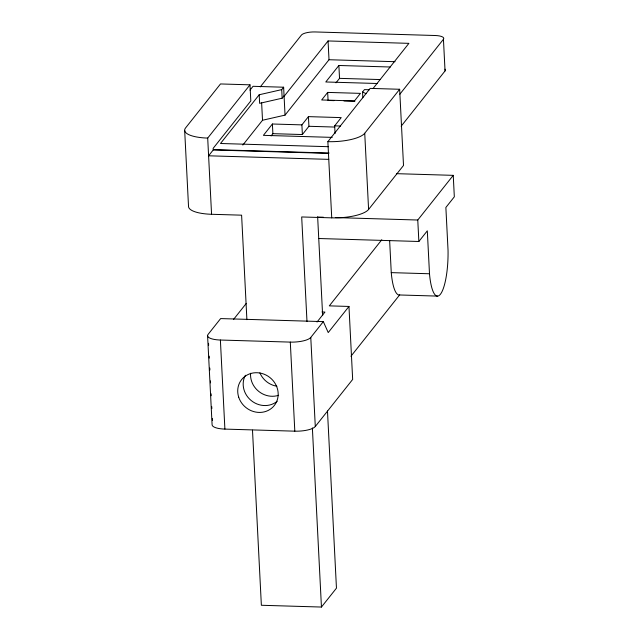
<?xml version="1.0" encoding="UTF-8"?>
<svg xmlns="http://www.w3.org/2000/svg" width="639" height="639" viewBox="0 0 639 639"><rect width="100%" height="100%" fill="white"/><g stroke="black" fill="none" stroke-linecap="round" stroke-linejoin="round"><path stroke-width="0.96" d="M207.699 138.088L249.993 84.827L220.495 83.949L185.574 127.936A30.44 9.202 -2.9 0 0 207.699 138.088L211.565 214.281L241.606 215.175L246.894 319.668M249.993 90.147L253.036 86.305L283.628 87.216L285.042 115.116L262.517 120.252L242.82 145.061M260.257 86.92L301.432 35.065A11.27 3.411 -2.9 0 1 315.083 31.95L435.247 35.512A11.27 3.411 -2.9 0 1 443.442 39.275L445.048 70.937L401.148 126.234M249.993 84.827L250.807 100.922L213.154 148.344L213.234 149.957L208.602 155.796L328.765 159.367M283.628 87.216L281.719 89.62L259.194 94.756L220.495 143.495L328.47 146.698M259.194 94.756L259.626 103.342L282.15 98.206L284.059 95.802M284.091 96.337L328.063 40.952L408.904 43.348L372.984 88.597M335.06 133.575L334.66 125.851L341.21 117.608L308.437 116.633L301.888 124.877L272.398 124.006L263.396 135.348L332.216 137.385M285.042 115.116L329.013 59.731L328.063 40.952M271.088 135.931L272.885 133.663L272.398 124.006M390.325 67.007L338.878 65.482L325.786 81.976L377.234 83.501M327.671 92.407L321.673 99.964L354.445 100.938L360.444 93.374L327.671 92.407L328.079 100.451L334.037 100.627M335.986 82.822L339.533 78.357L338.878 65.482M272.885 133.663L302.383 134.541L308.925 126.29L308.437 116.633M362.832 97.767L362.537 92.048L364.47 89.612L369.398 89.764M331.729 217.851L327.871 141.658L370.157 88.39L399.655 89.268L403.513 165.461L368.591 209.448A30.44 9.202 -2.9 0 1 331.729 217.851L301.688 216.956L306.984 321.449M327.871 141.658A30.44 9.202 -2.9 0 0 364.733 133.255L399.655 89.268M399.822 94.229L443.442 39.275M233.475 319.532L246.279 303.405M381.795 239.753L329.309 305.865L348.966 306.448L352.664 379.43L315.291 426.509A16.91 5.112 -2.9 0 1 294.811 431.173L224.896 429.096A16.91 5.112 -2.9 0 1 212.1 424.807L207.587 335.739M317.032 322.032L324.939 312.072L321.968 311.984M323.326 321.625L220.639 318.581L208.09 334.389A16.91 5.112 -2.9 0 0 220.383 340.028L290.298 342.105A16.91 5.112 -2.9 0 0 310.778 337.432L323.326 321.625L328.23 332.568L348.966 306.448M318.557 238.507L418.864 241.486L417.77 220.024L453.243 175.35L396.635 173.672M418.864 241.486L427.315 230.831L429.496 273.764A38.628 9.465 -88.3 0 0 440.399 294.267A38.628 9.465 -88.3 0 0 448.043 250.392L445.87 207.467L454.329 196.812L453.243 175.35M350.907 356.29L399.694 294.843M252.493 430.127L261.367 605.269L321.449 607.05L336.457 588.152L327.48 411.013M329.013 59.731L395.062 61.695M339.533 78.357L380.093 79.555M343.974 100.922L354.893 101.25M334.66 125.851L340.563 126.027M308.925 126.29L334.748 127.057M213.945 149.63L329.149 153.048M213.234 149.957L328.438 153.376M317.471 217.044L323.43 217.228M335.347 217.579L417.77 220.024M389.63 240.432L391.26 272.629L429.496 273.764M437.659 296.105L399.423 294.97A38.628 9.465 -88.3 0 1 391.26 272.629M362.537 92.048L366.147 93.693M364.733 133.255L368.591 209.448M317.655 216.964L322.639 315.482M301.888 124.877L302.383 134.541M310.778 337.432L315.291 426.509M312.375 427.93L321.449 607.05M281.719 89.62L282.15 98.206M290.298 342.105L294.811 431.173M261.631 102.871L262.517 120.252M220.383 340.028L224.896 429.096M208.538 343.295L208.641 345.276M209.193 356.163L209.288 358.136M209.792 368.032L209.896 370.013M210.447 380.9L210.543 382.881M211.094 393.768L211.197 395.749M211.749 406.636L211.844 408.617M212.348 418.513L212.452 420.486M184.671 130.364L188.529 206.565A30.44 9.202 -2.9 0 0 211.565 214.281M444.952 69.172A11.27 3.411 -2.9 0 1 445.048 70.937M277.166 401.292A20.855 19.21 38.4 0 1 251.183 400.525A20.855 19.21 38.4 0 1 245.4 375.261M278.628 395.285A20.855 19.21 38.4 0 1 250.6 373.24M276.903 386.236A20.855 19.21 38.4 0 1 259.897 372.856M238.69 397.138A20.855 19.21 38.4 0 0 272.949 407.035A20.855 19.21 38.4 0 0 262.206 373.551A20.855 19.21 38.4 0 0 238.69 397.138"/></g></svg>
